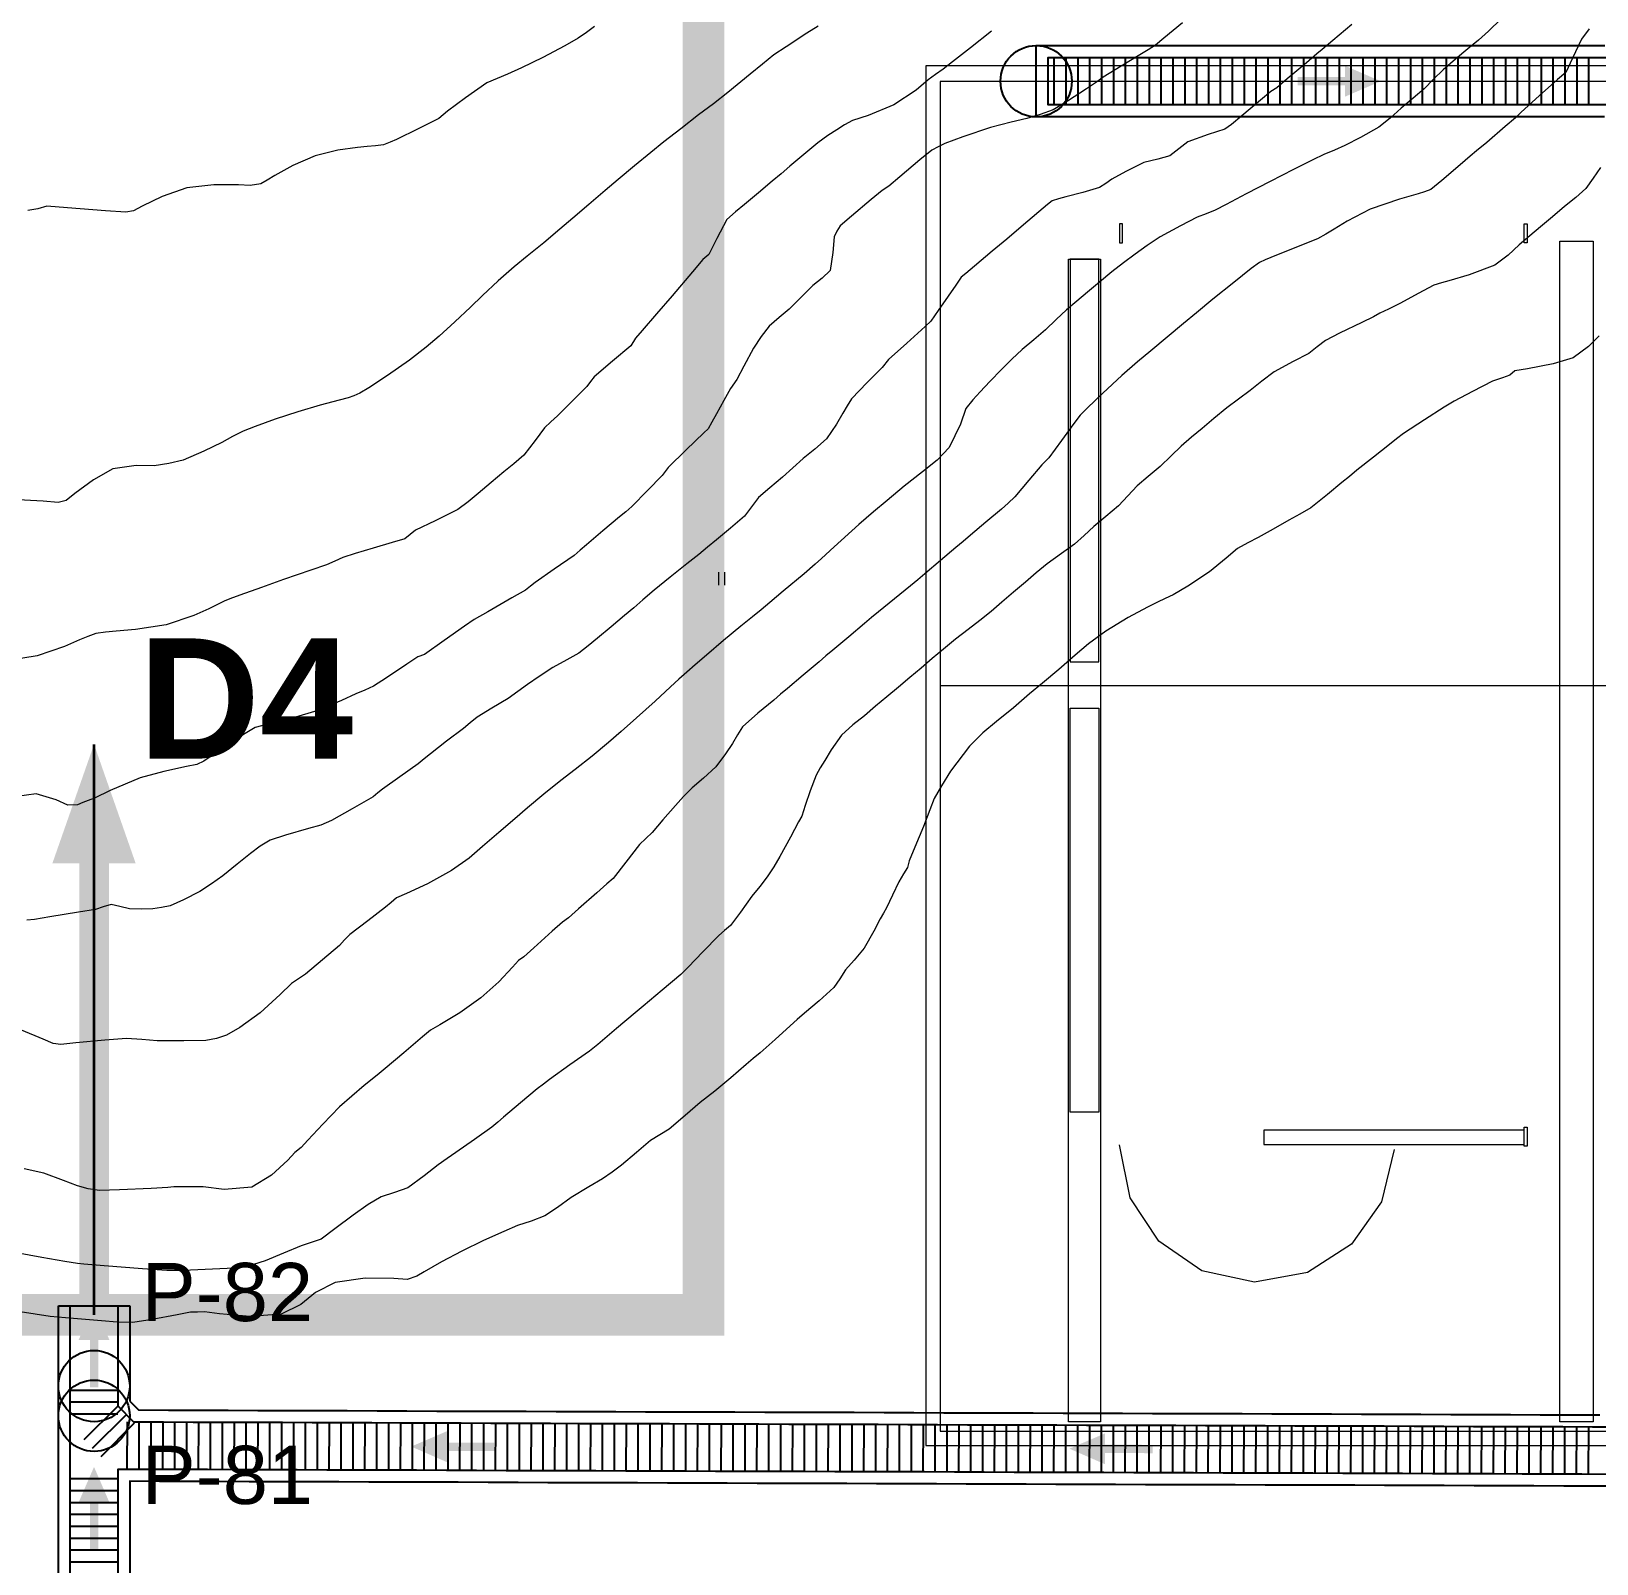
# Model space of a CAD drawing. Header units: metres. Extents: x 354768 to 355417, y 9249536 to 9250102.
# Drawn here: x 354910.47 to 354923.65, y 9249852.61 to 9249865.5 of the extents above; entities that cross this region are included whole.
import ezdxf
from ezdxf.enums import TextEntityAlignment as Align

# ---------------------------------------------------------------- set-up
doc = ezdxf.new("R2010")
doc.units = ezdxf.units.M
doc.header["$LTSCALE"] = 0.25
doc.linetypes.add('DASHED', pattern=[1.524, 1.27, -0.254])
for name, color, linetype, lineweight in [('ARQ-BASE', 8, 'CONTINUOUS', 13), ('ARQ-TECHO', 8, 'CONTINUOUS', 13), ('CUNETA-S3', 94, 'CONTINUOUS', 35), ('CUNETA-S4', 30, 'CONTINUOUS', 35), ('DESCARGA', 1, 'CONTINUOUS', 35), ('LIMITE-INTERV', 1, 'DASHED', 70), ('TITULOS', 160, 'CONTINUOUS', 35)]:
    doc.layers.add(name, color=color, linetype=linetype, lineweight=lineweight)
for name, color, linetype, true_color in [('CUN-FLUJO', 1, 'CONTINUOUS', 0xe60000), ('CUN-REJ-BORDE', 4, 'CONTINUOUS', 0x00aae6), ('CUN-REJ-PLATINA', 4, 'CONTINUOUS', 0x78cdf0), ('CUN-TAP-BORDE', 3, 'CONTINUOUS', 0x009600)]:
    doc.layers.add(name, color=color, linetype=linetype, true_color=true_color)
doc.layers.add('CURVAS', color=33, linetype='CONTINUOUS', lineweight=13, true_color=0xb08860)
doc.layers.add('NUDOS', color=7, linetype='CONTINUOUS')
doc.layers.add('TEXTOS', color=7, linetype='CONTINUOUS')
doc.styles.get("Standard").update_dxf_attribs({"font": 'arial.ttf'})
doc.styles.add('TITULOS', font='arialbd.ttf')

# ---------------------------------------------------------------- blocks, each defined once
blk = doc.blocks.new('ARQUITECTURA_BASE')
at = {"layer": 'ARQ-BASE'}
for points in [[(354919.457, 9249860.194), (354919.457, 9249863.584), (354919.217, 9249863.584), (354919.217, 9249860.194), (354919.457, 9249860.194)], [(354919.457, 9249859.804), (354919.457, 9249856.404), (354919.217, 9249856.404), (354919.217, 9249859.804), (354919.457, 9249859.804)], [(354920.847, 9249856.134), (354923.037, 9249856.134), (354923.037, 9249856.254), (354920.847, 9249856.254), (354920.847, 9249856.134)]]:
    blk.add_lwpolyline(points, close=True, dxfattribs=at)
for points in [[(354916.26, 9249860.838), (354916.26, 9249860.948)], [(354916.31, 9249860.838), (354916.31, 9249860.948)]]:
    blk.add_lwpolyline(points, dxfattribs=at)
at = {"layer": 'ARQ-TECHO'}
for points in [[(354950.732, 9249865.209), (354918.002, 9249865.21), (354918.002, 9249853.6), (354950.732, 9249853.599), (354950.732, 9249865.209)], [(354918.122, 9249853.72), (354950.612, 9249853.72), (354950.612, 9249865.079), (354918.122, 9249865.079), (354918.122, 9249853.72)], [(354919.632, 9249863.879), (354919.632, 9249863.719), (354919.657, 9249863.719), (354919.657, 9249863.879), (354919.632, 9249863.879)], [(354923.062, 9249863.879), (354923.062, 9249863.719), (354923.037, 9249863.719), (354923.037, 9249863.879), (354923.062, 9249863.879)], [(354923.337, 9249863.734), (354923.617, 9249863.734), (354923.617, 9249853.799), (354923.337, 9249853.799), (354923.337, 9249863.734)], [(354919.202, 9249863.584), (354919.472, 9249863.584), (354919.472, 9249853.799), (354919.202, 9249853.799), (354919.202, 9249863.584)], [(354923.062, 9249856.279), (354923.062, 9249856.119), (354923.037, 9249856.119), (354923.037, 9249856.279), (354923.062, 9249856.279)]]:
    blk.add_lwpolyline(points, close=True, dxfattribs=at)
for points in [[(354918.122, 9249859.994), (354931.757, 9249859.994)], [(354921.942, 9249856.091), (354921.838, 9249855.65), (354921.583, 9249855.293), (354921.214, 9249855.056), (354920.768, 9249854.975), (354920.324, 9249855.071), (354919.963, 9249855.32), (354919.721, 9249855.685), (354919.632, 9249856.129)]]:
    blk.add_lwpolyline(points, dxfattribs=at)
blk = doc.blocks.new('CURVAS_DE_NIVEL')
at = {"layer": 'CURVAS'}
for points in [[(354917.096, 9249865.544), (354917.001, 9249865.483), (354916.825, 9249865.369), (354916.722, 9249865.302), (354916.674, 9249865.263), (354916.626, 9249865.223), (354916.524, 9249865.138), (354916.335, 9249864.984), (354916.213, 9249864.89), (354916.089, 9249864.797), (354915.938, 9249864.68), (354915.797, 9249864.569), (354915.687, 9249864.48), (354915.548, 9249864.367), (354915.411, 9249864.252), (354915.303, 9249864.16), (354915.166, 9249864.044), (354915.03, 9249863.929), (354914.921, 9249863.836), (354914.785, 9249863.721), (354914.647, 9249863.607), (354914.536, 9249863.517), (354914.401, 9249863.401), (354914.27, 9249863.278), (354914.169, 9249863.178), (354914.038, 9249863.055), (354913.905, 9249862.935), (354913.797, 9249862.843), (354913.656, 9249862.733), (354913.471, 9249862.603), (354913.312, 9249862.5), (354913.237, 9249862.454), (354913.188, 9249862.433), (354913.138, 9249862.415), (354913.064, 9249862.395), (354912.904, 9249862.353), (354912.715, 9249862.298), (354912.524, 9249862.235), (354912.355, 9249862.174), (354912.255, 9249862.135), (354912.165, 9249862.089), (354912.076, 9249862.041), (354911.923, 9249861.966), (354911.749, 9249861.891), (354911.629, 9249861.863), (354911.507, 9249861.844), (354911.355, 9249861.845), (354911.158, 9249861.817), (354910.995, 9249861.727), (354910.839, 9249861.611), (354910.766, 9249861.552), (354910.699, 9249861.535), (354910.571, 9249861.546), (354910.309, 9249861.561)], [(354918.553, 9249865.501), (354918.376, 9249865.36), (354918.225, 9249865.242), (354918.146, 9249865.181), (354918.084, 9249865.136), (354918.021, 9249865.091), (354917.919, 9249865.006), (354917.732, 9249864.88), (354917.516, 9249864.792), (354917.384, 9249864.75), (354917.317, 9249864.712), (354917.252, 9249864.672), (354917.177, 9249864.622), (354917.092, 9249864.562), (354916.974, 9249864.464), (354916.858, 9249864.365), (354916.784, 9249864.302), (354916.709, 9249864.239), (354916.593, 9249864.141), (354916.476, 9249864.042), (354916.398, 9249863.982), (354916.327, 9249863.917), (354916.241, 9249863.757), (354916.176, 9249863.623), (354916.124, 9249863.579), (354916.037, 9249863.476), (354915.865, 9249863.273), (354915.735, 9249863.122), (354915.613, 9249862.983), (354915.557, 9249862.918), (354915.517, 9249862.853), (354915.365, 9249862.724), (354915.21, 9249862.593), (354915.179, 9249862.553), (354915.149, 9249862.512), (354915.03, 9249862.392), (354914.902, 9249862.264), (354914.846, 9249862.214), (354914.791, 9249862.162), (354914.713, 9249862.057), (354914.617, 9249861.934), (354914.534, 9249861.861), (354914.449, 9249861.792), (354914.342, 9249861.702), (354914.234, 9249861.612), (354914.149, 9249861.541), (354914.061, 9249861.476), (354913.87, 9249861.38), (354913.707, 9249861.302), (354913.662, 9249861.265), (354913.616, 9249861.229), (354913.51, 9249861.198), (354913.349, 9249861.152), (354913.198, 9249861.105), (354913.095, 9249861.071), (354913.026, 9249861.041), (354912.957, 9249861.011), (354912.826, 9249860.966), (354912.596, 9249860.887), (354912.409, 9249860.82), (354912.227, 9249860.755), (354912.143, 9249860.725), (354912.095, 9249860.706), (354912.039, 9249860.677), (354911.966, 9249860.64), (354911.839, 9249860.585), (354911.608, 9249860.507), (354911.35, 9249860.466), (354911.185, 9249860.452), (354911.097, 9249860.444), (354911.016, 9249860.434), (354910.947, 9249860.407), (354910.879, 9249860.378), (354910.751, 9249860.323), (354910.522, 9249860.245), (354910.264, 9249860.204)], [(354921.587, 9249865.558), (354921.426, 9249865.422), (354921.338, 9249865.347), (354921.293, 9249865.31), (354921.205, 9249865.235), (354921.044, 9249865.099), (354920.955, 9249865.025), (354920.905, 9249864.994), (354920.819, 9249864.921), (354920.661, 9249864.788), (354920.574, 9249864.715), (354920.518, 9249864.677), (354920.377, 9249864.631), (354920.207, 9249864.57), (354920.131, 9249864.51), (354920.054, 9249864.452), (354919.953, 9249864.425), (354919.837, 9249864.397), (354919.685, 9249864.321), (354919.566, 9249864.255), (354919.516, 9249864.219), (354919.464, 9249864.185), (354919.323, 9249864.144), (354919.181, 9249864.107), (354919.117, 9249864.089), (354919.065, 9249864.074), (354919.026, 9249864.042), (354918.953, 9249863.98), (354918.805, 9249863.855), (354918.682, 9249863.752), (354918.56, 9249863.649), (354918.412, 9249863.524), (354918.338, 9249863.462), (354918.3, 9249863.43), (354918.254, 9249863.364), (354918.188, 9249863.27), (354918.106, 9249863.151), (354918.043, 9249863.061), (354917.996, 9249863.015), (354917.842, 9249862.877), (354917.686, 9249862.737), (354917.633, 9249862.67), (354917.508, 9249862.544), (354917.376, 9249862.408), (354917.338, 9249862.348), (354917.302, 9249862.286), (354917.249, 9249862.194), (354917.164, 9249862.072), (354917.066, 9249861.983), (354916.968, 9249861.906), (354916.882, 9249861.827), (354916.796, 9249861.748), (354916.687, 9249861.658), (354916.592, 9249861.577), (354916.533, 9249861.499), (354916.474, 9249861.421), (354916.356, 9249861.319), (354916.238, 9249861.222), (354916.165, 9249861.16), (354916.091, 9249861.098), (354915.99, 9249861.02), (354915.848, 9249860.908), (354915.716, 9249860.796), (354915.62, 9249860.715), (354915.543, 9249860.65), (354915.466, 9249860.585), (354915.352, 9249860.489), (354915.238, 9249860.393), (354915.16, 9249860.328), (354915.081, 9249860.267), (354914.981, 9249860.212), (354914.862, 9249860.146), (354914.746, 9249860.07), (354914.649, 9249860.003), (354914.567, 9249859.945), (354914.485, 9249859.887), (354914.348, 9249859.803), (354914.226, 9249859.729), (354914.167, 9249859.682), (354914.109, 9249859.634), (354913.968, 9249859.526), (354913.832, 9249859.421), (354913.78, 9249859.378), (354913.729, 9249859.335), (354913.575, 9249859.227), (354913.428, 9249859.124), (354913.389, 9249859.091), (354913.35, 9249859.059), (354913.174, 9249858.958), (354912.998, 9249858.859), (354912.91, 9249858.821), (354912.805, 9249858.792), (354912.611, 9249858.737), (354912.482, 9249858.695), (354912.398, 9249858.642), (354912.318, 9249858.581), (354912.206, 9249858.491), (354912.083, 9249858.393), (354911.988, 9249858.325), (354911.891, 9249858.263), (354911.752, 9249858.192), (354911.64, 9249858.142), (354911.568, 9249858.126), (354911.496, 9249858.116), (354911.399, 9249858.114), (354911.299, 9249858.117), (354911.218, 9249858.136), (354911.144, 9249858.151), (354911.078, 9249858.133), (354911.013, 9249858.111), (354910.87, 9249858.087), (354910.629, 9249858.048), (354910.499, 9249858.027), (354910.435, 9249858.02)], [(354915.212, 9249865.541), (354915.145, 9249865.491), (354915.075, 9249865.443), (354914.962, 9249865.379), (354914.777, 9249865.281), (354914.598, 9249865.193), (354914.481, 9249865.139), (354914.392, 9249865.104), (354914.305, 9249865.066), (354914.128, 9249864.94), (354913.975, 9249864.827), (354913.903, 9249864.766), (354913.728, 9249864.678), (354913.547, 9249864.589), (354913.492, 9249864.566), (354913.436, 9249864.546), (354913.37, 9249864.537), (354913.3, 9249864.53), (354913.217, 9249864.522), (354913.052, 9249864.499), (354912.861, 9249864.452), (354912.674, 9249864.371), (354912.522, 9249864.287), (354912.457, 9249864.247), (354912.405, 9249864.216), (354912.313, 9249864.203), (354912.216, 9249864.208), (354912.008, 9249864.208), (354911.78, 9249864.182), (354911.573, 9249864.111), (354911.405, 9249864.028), (354911.333, 9249863.988), (354911.269, 9249863.977), (354911.096, 9249863.99), (354910.778, 9249864.015), (354910.603, 9249864.028), (354910.527, 9249864.005), (354910.444, 9249863.991)], [(354920.163, 9249865.57), (354920.004, 9249865.443), (354919.934, 9249865.384), (354919.874, 9249865.345), (354919.775, 9249865.285), (354919.595, 9249865.175), (354919.495, 9249865.115), (354919.437, 9249865.071), (354919.354, 9249865.017), (354919.195, 9249864.913), (354919.073, 9249864.84), (354918.964, 9249864.799), (354918.852, 9249864.766), (354918.721, 9249864.735), (354918.545, 9249864.69), (354918.313, 9249864.611), (354918.162, 9249864.555), (354918.106, 9249864.529), (354918.051, 9249864.501), (354917.951, 9249864.418), (354917.783, 9249864.275), (354917.691, 9249864.198), (354917.633, 9249864.161), (354917.541, 9249864.085), (354917.375, 9249863.945), (354917.28, 9249863.864), (354917.253, 9249863.818), (354917.229, 9249863.77), (354917.219, 9249863.639), (354917.195, 9249863.488), (354917.128, 9249863.422), (354917.051, 9249863.36), (354916.955, 9249863.265), (354916.851, 9249863.163), (354916.766, 9249863.093), (354916.684, 9249863.02), (354916.615, 9249862.931), (354916.552, 9249862.833), (354916.47, 9249862.682), (354916.41, 9249862.569), (354916.357, 9249862.495), (354916.3, 9249862.393), (354916.238, 9249862.28), (354916.2, 9249862.21), (354916.17, 9249862.156), (354916.132, 9249862.122), (354915.984, 9249861.978), (354915.832, 9249861.83), (354915.782, 9249861.763), (354915.659, 9249861.636), (354915.528, 9249861.501), (354915.476, 9249861.457), (354915.423, 9249861.413), (354915.284, 9249861.296), (354915.146, 9249861.179), (354915.093, 9249861.134), (354915.04, 9249861.09), (354914.873, 9249860.973), (354914.712, 9249860.861), (354914.673, 9249860.83), (354914.633, 9249860.798), (354914.518, 9249860.732), (354914.315, 9249860.616), (354914.2, 9249860.55), (354914.118, 9249860.493), (354913.947, 9249860.373), (354913.781, 9249860.257), (354913.725, 9249860.236), (354913.633, 9249860.175), (354913.461, 9249860.061), (354913.352, 9249859.99), (354913.278, 9249859.957), (354913.203, 9249859.925), (354913.082, 9249859.868), (354912.874, 9249859.782), (354912.675, 9249859.724), (354912.462, 9249859.669), (354912.356, 9249859.643), (354912.272, 9249859.591), (354912.095, 9249859.473), (354911.923, 9249859.358), (354911.864, 9249859.33), (354911.777, 9249859.313), (354911.588, 9249859.272), (354911.388, 9249859.217), (354911.135, 9249859.112), (354911.004, 9249859.048), (354910.952, 9249859.028), (354910.907, 9249859.011), (354910.861, 9249858.991), (354910.78, 9249858.987), (354910.682, 9249859.032), (354910.514, 9249859.083), (354910.351, 9249859.062)], [(354922.843, 9249865.604), (354922.738, 9249865.5), (354922.652, 9249865.426), (354922.564, 9249865.353), (354922.459, 9249865.266), (354922.356, 9249865.177), (354922.275, 9249865.096), (354922.195, 9249865.015), (354922.103, 9249864.936), (354922.002, 9249864.853), (354921.909, 9249864.77), (354921.813, 9249864.693), (354921.661, 9249864.606), (354921.527, 9249864.538), (354921.44, 9249864.501), (354921.352, 9249864.464), (354921.259, 9249864.419), (354921.096, 9249864.337), (354920.9, 9249864.237), (354920.698, 9249864.133), (354920.528, 9249864.043), (354920.438, 9249863.996), (354920.362, 9249863.965), (354920.286, 9249863.935), (354920.146, 9249863.864), (354919.974, 9249863.771), (354919.864, 9249863.698), (354919.762, 9249863.624), (354919.664, 9249863.552), (354919.568, 9249863.477), (354919.462, 9249863.389), (354919.362, 9249863.304), (354919.273, 9249863.23), (354919.185, 9249863.155), (354919.099, 9249863.074), (354919.008, 9249862.988), (354918.909, 9249862.905), (354918.812, 9249862.823), (354918.724, 9249862.74), (354918.639, 9249862.655), (354918.54, 9249862.553), (354918.458, 9249862.466), (354918.396, 9249862.398), (354918.338, 9249862.326), (354918.294, 9249862.194), (354918.199, 9249861.998), (354918.098, 9249861.89), (354917.973, 9249861.793), (354917.82, 9249861.672), (354917.677, 9249861.552), (354917.562, 9249861.456), (354917.438, 9249861.35), (354917.229, 9249861.162), (354917.123, 9249861.064), (354917.069, 9249861.015), (354916.976, 9249860.936), (354916.801, 9249860.789), (354916.687, 9249860.693), (354916.614, 9249860.633), (354916.541, 9249860.574), (354916.443, 9249860.495), (354916.297, 9249860.375), (354916.154, 9249860.251), (354916.06, 9249860.168), (354915.991, 9249860.108), (354915.922, 9249860.048), (354915.851, 9249859.983), (354915.723, 9249859.864), (354915.567, 9249859.724), (354915.437, 9249859.608), (354915.329, 9249859.515), (354915.192, 9249859.401), (354915.05, 9249859.287), (354914.93, 9249859.195), (354914.787, 9249859.081), (354914.649, 9249858.966), (354914.542, 9249858.873), (354914.406, 9249858.758), (354914.269, 9249858.639), (354914.158, 9249858.543), (354914.009, 9249858.437), (354913.808, 9249858.326), (354913.631, 9249858.246), (354913.546, 9249858.209), (354913.5, 9249858.17), (354913.454, 9249858.13), (354913.304, 9249858.015), (354913.152, 9249857.9), (354913.109, 9249857.854), (354913.065, 9249857.808), (354912.924, 9249857.688), (354912.779, 9249857.567), (354912.72, 9249857.527), (354912.662, 9249857.488), (354912.567, 9249857.394), (354912.399, 9249857.242), (354912.227, 9249857.118), (354912.115, 9249857.052), (354912.03, 9249857.026), (354911.942, 9249857.008), (354911.755, 9249857.004), (354911.532, 9249857.005), (354911.403, 9249857.017), (354911.274, 9249857.025), (354911.092, 9249857.012), (354910.846, 9249856.987), (354910.72, 9249856.974), (354910.656, 9249856.982), (354910.573, 9249857.018), (354910.389, 9249857.096)], [(354923.586, 9249865.522), (354923.52, 9249865.433), (354923.443, 9249865.275), (354923.387, 9249865.153), (354923.319, 9249865.095), (354923.165, 9249864.957), (354923.013, 9249864.82), (354922.966, 9249864.771), (354922.879, 9249864.698), (354922.722, 9249864.565), (354922.636, 9249864.493), (354922.583, 9249864.448), (354922.499, 9249864.376), (354922.345, 9249864.245), (354922.253, 9249864.17), (354922.199, 9249864.15), (354922.144, 9249864.131), (354921.989, 9249864.087), (354921.741, 9249864.002), (354921.549, 9249863.903), (354921.439, 9249863.836), (354921.369, 9249863.794), (354921.297, 9249863.753), (354921.094, 9249863.671), (354920.904, 9249863.597), (354920.857, 9249863.577), (354920.81, 9249863.555), (354920.741, 9249863.503), (354920.593, 9249863.386), (354920.417, 9249863.245), (354920.279, 9249863.132), (354920.17, 9249863.04), (354920.033, 9249862.925), (354919.894, 9249862.81), (354919.783, 9249862.718), (354919.651, 9249862.603), (354919.491, 9249862.455), (354919.36, 9249862.329), (354919.301, 9249862.271), (354919.246, 9249862.2), (354919.142, 9249862.056), (354919.037, 9249861.912), (354918.977, 9249861.851), (354918.869, 9249861.722), (354918.75, 9249861.582), (354918.694, 9249861.529), (354918.637, 9249861.478), (354918.507, 9249861.369), (354918.376, 9249861.259), (354918.315, 9249861.207), (354918.255, 9249861.156), (354918.124, 9249861.046), (354917.994, 9249860.936), (354917.933, 9249860.885), (354917.872, 9249860.834), (354917.737, 9249860.724), (354917.603, 9249860.615), (354917.544, 9249860.566), (354917.485, 9249860.517), (354917.352, 9249860.405), (354917.219, 9249860.293), (354917.161, 9249860.244), (354917.103, 9249860.195), (354916.97, 9249860.083), (354916.837, 9249859.97), (354916.779, 9249859.921), (354916.721, 9249859.872), (354916.588, 9249859.763), (354916.457, 9249859.648), (354916.415, 9249859.579), (354916.375, 9249859.507), (354916.316, 9249859.42), (354916.234, 9249859.312), (354916.13, 9249859.216), (354916.035, 9249859.134), (354915.963, 9249859.061), (354915.893, 9249858.986), (354915.789, 9249858.864), (354915.699, 9249858.758), (354915.645, 9249858.708), (354915.592, 9249858.657), (354915.476, 9249858.508), (354915.37, 9249858.371), (354915.316, 9249858.326), (354915.232, 9249858.251), (354915.079, 9249858.115), (354914.995, 9249858.041), (354914.943, 9249858.003), (354914.857, 9249857.927), (354914.703, 9249857.788), (354914.618, 9249857.713), (354914.573, 9249857.68), (354914.523, 9249857.624), (354914.406, 9249857.501), (354914.256, 9249857.366), (354914.08, 9249857.242), (354913.911, 9249857.139), (354913.832, 9249857.094), (354913.766, 9249857.039), (354913.608, 9249856.905), (354913.45, 9249856.771), (354913.384, 9249856.716), (354913.273, 9249856.628), (354913.067, 9249856.449), (354912.925, 9249856.305), (354912.8, 9249856.17), (354912.744, 9249856.107), (354912.69, 9249856.066), (354912.63, 9249856.001), (354912.493, 9249855.874), (354912.329, 9249855.774), (354912.095, 9249855.754), (354911.92, 9249855.777), (354911.766, 9249855.777), (354911.672, 9249855.777), (354911.62, 9249855.771), (354911.48, 9249855.763), (354911.215, 9249855.75), (354911.045, 9249855.745), (354910.952, 9249855.761), (354910.86, 9249855.784), (354910.742, 9249855.83), (354910.577, 9249855.891), (354910.413, 9249855.928)], [(354923.681, 9249864.355), (354923.619, 9249864.265), (354923.556, 9249864.176), (354923.472, 9249864.101), (354923.378, 9249864.026), (354923.276, 9249863.94), (354923.174, 9249863.854), (354923.085, 9249863.779), (354922.996, 9249863.704), (354922.903, 9249863.617), (354922.792, 9249863.532), (354922.576, 9249863.451), (354922.404, 9249863.399), (354922.341, 9249863.383), (354922.278, 9249863.365), (354922.146, 9249863.294), (354921.998, 9249863.211), (354921.896, 9249863.162), (354921.824, 9249863.128), (354921.77, 9249863.098), (354921.671, 9249863.05), (354921.484, 9249862.959), (354921.364, 9249862.898), (354921.294, 9249862.844), (354921.224, 9249862.79), (354921.092, 9249862.721), (354920.933, 9249862.634), (354920.829, 9249862.556), (354920.732, 9249862.477), (354920.632, 9249862.405), (354920.534, 9249862.331), (354920.426, 9249862.242), (354920.326, 9249862.157), (354920.238, 9249862.084), (354920.151, 9249862.009), (354920.066, 9249861.927), (354919.974, 9249861.839), (354919.873, 9249861.754), (354919.779, 9249861.675), (354919.701, 9249861.591), (354919.623, 9249861.507), (354919.517, 9249861.417), (354919.415, 9249861.332), (354919.335, 9249861.257), (354919.254, 9249861.184), (354919.144, 9249861.105), (354919.024, 9249861.02), (354918.931, 9249860.943), (354918.839, 9249860.864), (354918.74, 9249860.781), (354918.641, 9249860.697), (354918.55, 9249860.619), (354918.457, 9249860.542), (354918.357, 9249860.465), (354918.251, 9249860.385), (354918.151, 9249860.302), (354918.055, 9249860.221), (354917.962, 9249860.142), (354917.868, 9249860.063), (354917.771, 9249859.981), (354917.673, 9249859.899), (354917.579, 9249859.82), (354917.486, 9249859.741), (354917.387, 9249859.664), (354917.291, 9249859.577), (354917.205, 9249859.454), (354917.151, 9249859.363), (354917.113, 9249859.302), (354917.077, 9249859.24), (354917.028, 9249859.108), (354916.985, 9249858.986), (354916.957, 9249858.896), (354916.93, 9249858.849), (354916.861, 9249858.719), (354916.773, 9249858.556), (354916.721, 9249858.47), (354916.666, 9249858.386), (354916.603, 9249858.304), (354916.537, 9249858.222), (354916.44, 9249858.088), (354916.358, 9249857.976), (354916.308, 9249857.933), (354916.258, 9249857.891), (354916.125, 9249857.755), (354916, 9249857.625), (354915.938, 9249857.563), (354915.781, 9249857.43), (354915.622, 9249857.297), (354915.556, 9249857.241), (354915.398, 9249857.108), (354915.24, 9249856.974), (354915.17, 9249856.919), (354915.006, 9249856.802), (354914.834, 9249856.68), (354914.783, 9249856.641), (354914.731, 9249856.601), (354914.589, 9249856.483), (354914.447, 9249856.363), (354914.398, 9249856.321), (354914.347, 9249856.279), (354914.202, 9249856.176), (354914.044, 9249856.066), (354913.971, 9249856.014), (354913.898, 9249855.963), (354913.78, 9249855.869), (354913.641, 9249855.769), (354913.53, 9249855.73), (354913.418, 9249855.693), (354913.308, 9249855.627), (354913.18, 9249855.539), (354913.027, 9249855.422), (354912.912, 9249855.337), (354912.829, 9249855.308), (354912.744, 9249855.281), (354912.596, 9249855.219), (354912.44, 9249855.155), (354912.343, 9249855.122), (354912.245, 9249855.097), (354912.121, 9249855.088), (354911.936, 9249855.08), (354911.812, 9249855.076), (354911.712, 9249855.073), (354911.612, 9249855.072), (354911.408, 9249855.087), (354911.084, 9249855.112), (354910.913, 9249855.126), (354910.86, 9249855.131), (354910.754, 9249855.149), (354910.56, 9249855.183), (354910.347, 9249855.22)], [(354923.669, 9249862.937), (354923.578, 9249862.847), (354923.449, 9249862.751), (354923.281, 9249862.702), (354923.067, 9249862.661), (354922.959, 9249862.642), (354922.917, 9249862.607), (354922.854, 9249862.585), (354922.771, 9249862.556), (354922.603, 9249862.469), (354922.448, 9249862.388), (354922.363, 9249862.338), (354922.198, 9249862.231), (354922.023, 9249862.116), (354921.964, 9249862.07), (354921.905, 9249862.022), (354921.769, 9249861.917), (354921.629, 9249861.808), (354921.566, 9249861.755), (354921.503, 9249861.702), (354921.381, 9249861.601), (354921.242, 9249861.491), (354921.15, 9249861.437), (354921.056, 9249861.385), (354920.925, 9249861.311), (354920.799, 9249861.241), (354920.711, 9249861.196), (354920.625, 9249861.148), (354920.529, 9249861.066), (354920.389, 9249860.951), (354920.208, 9249860.832), (354920.083, 9249860.758), (354920.017, 9249860.726), (354919.951, 9249860.695), (354919.868, 9249860.654), (354919.705, 9249860.567), (354919.516, 9249860.452), (354919.371, 9249860.345), (354919.259, 9249860.249), (354919.121, 9249860.131), (354918.982, 9249860.016), (354918.873, 9249859.924), (354918.738, 9249859.808), (354918.595, 9249859.691), (354918.481, 9249859.597), (354918.368, 9249859.485), (354918.21, 9249859.274), (354918.134, 9249859.15), (354918.102, 9249859.098), (354918.072, 9249859.045), (354918.035, 9249858.95), (354917.981, 9249858.808), (354917.909, 9249858.636), (354917.861, 9249858.52), (354917.846, 9249858.465), (354917.814, 9249858.411), (354917.773, 9249858.342), (354917.72, 9249858.23), (354917.671, 9249858.125), (354917.645, 9249858.078), (354917.618, 9249858.032), (354917.564, 9249857.928), (354917.482, 9249857.786), (354917.397, 9249857.684), (354917.326, 9249857.603), (354917.278, 9249857.527), (354917.228, 9249857.453), (354917.103, 9249857.343), (354916.979, 9249857.239), (354916.919, 9249857.184), (354916.859, 9249857.13), (354916.732, 9249857.016), (354916.607, 9249856.905), (354916.549, 9249856.855), (354916.49, 9249856.806), (354916.359, 9249856.694), (354916.226, 9249856.581), (354916.164, 9249856.533), (354916.103, 9249856.485), (354915.975, 9249856.376), (354915.84, 9249856.263), (354915.762, 9249856.214), (354915.685, 9249856.165), (354915.565, 9249856.065), (354915.441, 9249855.96), (354915.362, 9249855.901), (354915.281, 9249855.845), (354915.164, 9249855.776), (354915.017, 9249855.688), (354914.901, 9249855.603), (354914.794, 9249855.532), (354914.68, 9249855.488), (354914.564, 9249855.45), (354914.448, 9249855.4), (354914.279, 9249855.324), (354914.097, 9249855.236), (354913.924, 9249855.144), (354913.78, 9249855.062), (354913.716, 9249855.025), (354913.636, 9249854.998), (354913.523, 9249855.005), (354913.281, 9249855.007), (354913.029, 9249854.972), (354912.863, 9249854.887), (354912.741, 9249854.786), (354912.575, 9249854.706), (354912.315, 9249854.686), (354912.056, 9249854.707), (354911.929, 9249854.724), (354911.87, 9249854.723), (354911.812, 9249854.721), (354911.699, 9249854.699), (354911.49, 9249854.659), (354911.328, 9249854.634), (354911.196, 9249854.637), (354911.064, 9249854.649), (354910.929, 9249854.659), (354910.76, 9249854.673), (354910.63, 9249854.685), (354910.504, 9249854.705), (354910.379, 9249854.725)]]:
    blk.add_lwpolyline(points, dxfattribs=at)
blk = doc.blocks.new('LIMITE_DE_INTERVENCION')
at = {"layer": 'LIMITE-INTERV', "const_width": 0.35}
blk.add_lwpolyline([(354813.64, 9249855.63), (354841.92, 9249883.91), (354871.13, 9249854.7), (354916.13, 9249854.7), (354916.13, 9249869.58), (354977.74, 9249869.58), (354977.74, 9249785.21), (354976.37, 9249784.1), (354969.93, 9249785.38), (354969.93, 9249791.81), (354955.81, 9249791.81), (354948.88, 9249794.19), (354936.64, 9249794.19), (354936.64, 9249792.02), (354926.97, 9249793.95), (354926.97, 9249800.53), (354919.17, 9249800.53), (354919.17, 9249802.42), (354907.61, 9249802.61), (354883.57, 9249802.61), (354879.56, 9249803.41), (354859.72, 9249811.52)], close=True, dxfattribs=at)
blk = doc.blocks.new('CUNETAS_SISTEMA_3_NORESTE_LOSA')
at = {"layer": 'CUN-FLUJO', "const_width": 0.07}
blk.add_lwpolyline([(354921.13, 9249865.08), (354921.53, 9249865.08)], dxfattribs=at)
at = {"layer": 'CUN-FLUJO', "true_color": 0xe60000}
blk.add_solid([(354921.83, 9249865.08), (354921.53, 9249865.21), (354921.53, 9249864.95)], dxfattribs=at)
at = {"layer": 'CUN-REJ-BORDE'}
for points in [[(354923.713, 9249864.78), (354923.462, 9249864.78), (354923.21, 9249864.78), (354922.958, 9249864.78), (354922.706, 9249864.78), (354922.455, 9249864.78), (354922.203, 9249864.78), (354921.951, 9249864.78), (354921.699, 9249864.78), (354921.448, 9249864.78), (354921.196, 9249864.78), (354920.944, 9249864.78), (354920.692, 9249864.78), (354920.441, 9249864.78), (354920.189, 9249864.78), (354919.937, 9249864.78), (354919.685, 9249864.78), (354919.434, 9249864.78), (354919.182, 9249864.78), (354918.93, 9249864.78), (354918.93, 9249865.08), (354918.93, 9249865.38), (354919.182, 9249865.38), (354919.434, 9249865.38), (354919.686, 9249865.38), (354919.938, 9249865.38), (354920.19, 9249865.38), (354920.442, 9249865.38), (354920.694, 9249865.38), (354920.946, 9249865.38), (354921.198, 9249865.38), (354921.45, 9249865.38), (354921.701, 9249865.38), (354921.953, 9249865.38), (354922.205, 9249865.38), (354922.457, 9249865.38), (354922.709, 9249865.38), (354922.961, 9249865.38), (354923.213, 9249865.38), (354923.465, 9249865.38), (354923.717, 9249865.38)], [(354923.792, 9249864.88), (354923.541, 9249864.88), (354923.291, 9249864.88), (354923.04, 9249864.88), (354922.789, 9249864.88), (354922.539, 9249864.88), (354922.288, 9249864.88), (354922.037, 9249864.88), (354921.787, 9249864.88), (354921.536, 9249864.88), (354921.286, 9249864.88), (354921.035, 9249864.88), (354920.784, 9249864.88), (354920.534, 9249864.88), (354920.283, 9249864.88), (354920.032, 9249864.88), (354919.782, 9249864.88), (354919.531, 9249864.88), (354919.281, 9249864.88), (354919.03, 9249864.88), (354919.03, 9249865.28), (354919.281, 9249865.28), (354919.533, 9249865.28), (354919.784, 9249865.28), (354920.036, 9249865.28), (354920.287, 9249865.28), (354920.539, 9249865.28), (354920.79, 9249865.28), (354921.042, 9249865.28), (354921.293, 9249865.28), (354921.544, 9249865.28), (354921.796, 9249865.28), (354922.047, 9249865.28), (354922.299, 9249865.28), (354922.55, 9249865.28), (354922.802, 9249865.28), (354923.053, 9249865.28), (354923.304, 9249865.28), (354923.556, 9249865.28), (354923.807, 9249865.28)]]:
    blk.add_lwpolyline(points, dxfattribs=at)
at = {"layer": 'CUN-REJ-PLATINA'}
for p, q in [((354919.08, 9249865.28), (354919.08, 9249864.88)), ((354919.18, 9249865.28), (354919.18, 9249864.88)), ((354919.28, 9249865.28), (354919.28, 9249864.88)), ((354919.38, 9249865.28), (354919.38, 9249864.88)), ((354919.48, 9249865.28), (354919.48, 9249864.88)), ((354919.58, 9249865.28), (354919.58, 9249864.88)), ((354919.68, 9249865.28), (354919.68, 9249864.88)), ((354919.78, 9249865.28), (354919.78, 9249864.88)), ((354919.88, 9249865.28), (354919.88, 9249864.88)), ((354919.98, 9249865.28), (354919.98, 9249864.88)), ((354920.08, 9249865.28), (354920.08, 9249864.88)), ((354920.18, 9249865.28), (354920.18, 9249864.88)), ((354920.28, 9249865.28), (354920.28, 9249864.88)), ((354920.38, 9249865.28), (354920.38, 9249864.88)), ((354920.48, 9249865.28), (354920.48, 9249864.88)), ((354920.58, 9249865.28), (354920.58, 9249864.88)), ((354920.68, 9249865.28), (354920.68, 9249864.88)), ((354920.78, 9249865.28), (354920.78, 9249864.88)), ((354920.88, 9249865.28), (354920.88, 9249864.88)), ((354920.98, 9249865.28), (354920.98, 9249864.88)), ((354921.08, 9249865.28), (354921.08, 9249864.88)), ((354921.18, 9249865.28), (354921.18, 9249864.88)), ((354921.28, 9249865.28), (354921.28, 9249864.88)), ((354921.38, 9249865.28), (354921.38, 9249864.88)), ((354921.48, 9249865.28), (354921.48, 9249864.88)), ((354921.58, 9249865.28), (354921.58, 9249864.88)), ((354921.68, 9249865.28), (354921.68, 9249864.88)), ((354921.78, 9249865.28), (354921.78, 9249864.88)), ((354921.88, 9249865.28), (354921.88, 9249864.88)), ((354921.98, 9249865.28), (354921.98, 9249864.88)), ((354922.08, 9249865.28), (354922.08, 9249864.88)), ((354922.18, 9249865.28), (354922.18, 9249864.88)), ((354922.28, 9249865.28), (354922.28, 9249864.88)), ((354922.38, 9249865.28), (354922.38, 9249864.88)), ((354922.48, 9249865.28), (354922.48, 9249864.88)), ((354922.58, 9249865.28), (354922.58, 9249864.88)), ((354922.68, 9249865.28), (354922.68, 9249864.88)), ((354922.78, 9249865.28), (354922.78, 9249864.88)), ((354922.88, 9249865.28), (354922.88, 9249864.88)), ((354922.98, 9249865.28), (354922.98, 9249864.88)), ((354923.08, 9249865.28), (354923.08, 9249864.88)), ((354923.18, 9249865.28), (354923.18, 9249864.88)), ((354923.28, 9249865.28), (354923.28, 9249864.88)), ((354923.38, 9249865.28), (354923.38, 9249864.88)), ((354923.48, 9249865.28), (354923.48, 9249864.88)), ((354923.58, 9249865.28), (354923.58, 9249864.88))]:
    blk.add_line(p, q, dxfattribs=at)
blk = doc.blocks.new('CUNETAS_SISTEMA_4_NORTE')
at = {"layer": 'CUN-FLUJO', "const_width": 0.07}
for points in [[(354911, 9249854.088), (354911, 9249854.487)], [(354914.37, 9249853.589), (354913.97, 9249853.59)], [(354919.91, 9249853.57), (354919.51, 9249853.572)], [(354911, 9249852.72), (354911, 9249853.12)]]:
    blk.add_lwpolyline(points, dxfattribs=at)
at = {"layer": 'CUN-FLUJO', "true_color": 0xe60000}
for points in [[(354911, 9249854.787), (354910.87, 9249854.487), (354911.13, 9249854.487)], [(354913.67, 9249853.591), (354913.97, 9249853.46), (354913.97, 9249853.72)], [(354919.21, 9249853.573), (354919.51, 9249853.442), (354919.51, 9249853.702)], [(354911, 9249853.42), (354910.87, 9249853.12), (354911.13, 9249853.12)]]:
    blk.add_solid(points, dxfattribs=at)
at = {"layer": 'CUN-REJ-BORDE'}
for points in [[(354910.7, 9249854.775), (354911, 9249854.775), (354911.3, 9249854.775)], [(354910.8, 9249854.775), (354911.2, 9249854.775)], [(354910.7, 9249852.414), (354910.7, 9249852.677), (354910.7, 9249852.939), (354910.7, 9249853.201), (354910.7, 9249853.464), (354910.7, 9249853.726), (354910.7, 9249853.85), (354910.7, 9249854.158)], [(354910.8, 9249852.373), (354910.8, 9249852.652), (354910.8, 9249852.931), (354910.8, 9249853.21), (354910.8, 9249853.488), (354910.8, 9249853.767), (354910.8, 9249853.85), (354910.8, 9249854.158)], [(354911.2, 9249854.213), (354911.2, 9249853.933), (354911.333, 9249853.799), (354911.584, 9249853.798), (354911.835, 9249853.797), (354912.085, 9249853.796), (354912.336, 9249853.795), (354912.587, 9249853.795), (354912.837, 9249853.794), (354913.088, 9249853.793), (354913.338, 9249853.792), (354913.589, 9249853.791), (354913.84, 9249853.79), (354914.09, 9249853.79), (354914.341, 9249853.789), (354914.592, 9249853.788), (354914.842, 9249853.787), (354915.093, 9249853.786), (354915.343, 9249853.785), (354915.594, 9249853.785), (354915.845, 9249853.784), (354916.095, 9249853.783), (354916.346, 9249853.782), (354916.597, 9249853.781), (354916.847, 9249853.78), (354917.098, 9249853.78), (354917.349, 9249853.779), (354917.599, 9249853.778), (354917.85, 9249853.777), (354918.1, 9249853.776), (354918.351, 9249853.775), (354918.602, 9249853.775), (354918.852, 9249853.774), (354919.103, 9249853.773), (354919.354, 9249853.772), (354919.604, 9249853.771), (354919.855, 9249853.77), (354920.105, 9249853.77), (354920.356, 9249853.769), (354920.607, 9249853.768), (354920.857, 9249853.767), (354921.108, 9249853.766), (354921.359, 9249853.765), (354921.609, 9249853.765), (354921.86, 9249853.764), (354922.111, 9249853.763), (354922.361, 9249853.762), (354922.612, 9249853.761), (354922.862, 9249853.76), (354923.113, 9249853.76), (354923.364, 9249853.759), (354923.614, 9249853.758), (354923.865, 9249853.757)], [(354911.3, 9249853.974), (354911.375, 9249853.899), (354911.626, 9249853.898), (354911.877, 9249853.897), (354912.128, 9249853.896), (354912.379, 9249853.895), (354912.63, 9249853.894), (354912.881, 9249853.894), (354913.132, 9249853.893), (354913.383, 9249853.892), (354913.634, 9249853.891), (354913.885, 9249853.89), (354914.136, 9249853.889), (354914.387, 9249853.889), (354914.638, 9249853.888), (354914.889, 9249853.887), (354915.14, 9249853.886), (354915.391, 9249853.885), (354915.642, 9249853.884), (354915.893, 9249853.884), (354916.144, 9249853.883), (354916.395, 9249853.882), (354916.646, 9249853.881), (354916.897, 9249853.88), (354917.148, 9249853.879), (354917.399, 9249853.879), (354917.65, 9249853.878), (354917.901, 9249853.877), (354918.152, 9249853.876), (354918.403, 9249853.875), (354918.654, 9249853.874), (354918.905, 9249853.874), (354919.156, 9249853.873), (354919.407, 9249853.872), (354919.658, 9249853.871), (354919.909, 9249853.87), (354920.16, 9249853.869), (354920.411, 9249853.869), (354920.663, 9249853.868), (354920.914, 9249853.867), (354921.165, 9249853.866), (354921.416, 9249853.865), (354921.667, 9249853.864), (354921.918, 9249853.864), (354922.169, 9249853.863), (354922.42, 9249853.862), (354922.671, 9249853.861), (354922.922, 9249853.86), (354923.173, 9249853.859), (354923.424, 9249853.859), (354923.675, 9249853.858)], [(354923.774, 9249853.357), (354923.523, 9249853.358), (354923.271, 9249853.359), (354923.02, 9249853.36), (354922.769, 9249853.361), (354922.517, 9249853.362), (354922.266, 9249853.362), (354922.014, 9249853.363), (354921.763, 9249853.364), (354921.511, 9249853.365), (354921.26, 9249853.366), (354921.008, 9249853.367), (354920.757, 9249853.367), (354920.505, 9249853.368), (354920.254, 9249853.369), (354920.002, 9249853.37), (354919.751, 9249853.371), (354919.499, 9249853.372), (354919.248, 9249853.372), (354918.996, 9249853.373), (354918.745, 9249853.374), (354918.493, 9249853.375), (354918.242, 9249853.376), (354917.99, 9249853.377), (354917.739, 9249853.377), (354917.487, 9249853.378), (354917.236, 9249853.379), (354916.984, 9249853.38), (354916.733, 9249853.381), (354916.481, 9249853.382), (354916.23, 9249853.382), (354915.978, 9249853.383), (354915.727, 9249853.384), (354915.475, 9249853.385), (354915.224, 9249853.386), (354914.972, 9249853.387), (354914.721, 9249853.387), (354914.469, 9249853.388), (354914.218, 9249853.389), (354913.966, 9249853.39), (354913.715, 9249853.391), (354913.463, 9249853.392), (354913.212, 9249853.392), (354912.96, 9249853.393), (354912.709, 9249853.394), (354912.457, 9249853.395), (354912.206, 9249853.396), (354911.954, 9249853.397), (354911.703, 9249853.397), (354911.451, 9249853.398), (354911.2, 9249853.399), (354911.2, 9249853.143), (354911.2, 9249852.886), (354911.2, 9249852.629), (354911.2, 9249852.373)], [(354923.874, 9249853.257), (354923.623, 9249853.258), (354923.371, 9249853.259), (354923.12, 9249853.26), (354922.868, 9249853.26), (354922.617, 9249853.261), (354922.365, 9249853.262), (354922.114, 9249853.263), (354921.862, 9249853.264), (354921.611, 9249853.265), (354921.359, 9249853.265), (354921.108, 9249853.266), (354920.857, 9249853.267), (354920.605, 9249853.268), (354920.354, 9249853.269), (354920.102, 9249853.27), (354919.851, 9249853.27), (354919.599, 9249853.271), (354919.348, 9249853.272), (354919.096, 9249853.273), (354918.845, 9249853.274), (354918.593, 9249853.275), (354918.342, 9249853.275), (354918.09, 9249853.276), (354917.839, 9249853.277), (354917.587, 9249853.278), (354917.336, 9249853.279), (354917.084, 9249853.28), (354916.833, 9249853.28), (354916.581, 9249853.281), (354916.33, 9249853.282), (354916.078, 9249853.283), (354915.827, 9249853.284), (354915.575, 9249853.285), (354915.324, 9249853.285), (354915.072, 9249853.286), (354914.821, 9249853.287), (354914.569, 9249853.288), (354914.318, 9249853.289), (354914.066, 9249853.29), (354913.815, 9249853.29), (354913.563, 9249853.291), (354913.312, 9249853.292), (354913.06, 9249853.293), (354912.809, 9249853.294), (354912.557, 9249853.295), (354912.306, 9249853.295), (354912.054, 9249853.296), (354911.803, 9249853.297), (354911.551, 9249853.298), (354911.3, 9249853.299), (354911.3, 9249853.004), (354911.3, 9249852.709), (354911.3, 9249852.414)]]:
    blk.add_lwpolyline(points, dxfattribs=at)
at = {"layer": 'CUN-REJ-PLATINA'}
for p, q in [((354910.8, 9249854.066), (354911.2, 9249854.066)), ((354910.8, 9249853.966), (354911.2, 9249853.966)), ((354910.8, 9249853.866), (354911.2, 9249853.866)), ((354910.918, 9249853.649), (354911.201, 9249853.931)), ((354910.988, 9249853.578), (354911.272, 9249853.86)), ((354911.059, 9249853.507), (354911.342, 9249853.79)), ((354911.28, 9249853.399), (354911.281, 9249853.799)), ((354911.38, 9249853.399), (354911.381, 9249853.799)), ((354911.48, 9249853.398), (354911.481, 9249853.798)), ((354911.58, 9249853.398), (354911.581, 9249853.798)), ((354911.68, 9249853.398), (354911.681, 9249853.798)), ((354911.78, 9249853.397), (354911.781, 9249853.797)), ((354911.88, 9249853.397), (354911.881, 9249853.797)), ((354911.98, 9249853.397), (354911.981, 9249853.797)), ((354912.08, 9249853.396), (354912.081, 9249853.796)), ((354912.18, 9249853.396), (354912.181, 9249853.796)), ((354912.28, 9249853.396), (354912.281, 9249853.796)), ((354912.38, 9249853.395), (354912.381, 9249853.795)), ((354912.48, 9249853.395), (354912.481, 9249853.795)), ((354912.58, 9249853.395), (354912.581, 9249853.795)), ((354912.68, 9249853.394), (354912.681, 9249853.794)), ((354912.78, 9249853.394), (354912.781, 9249853.794)), ((354912.88, 9249853.394), (354912.881, 9249853.794)), ((354912.98, 9249853.393), (354912.981, 9249853.793)), ((354913.08, 9249853.393), (354913.081, 9249853.793)), ((354913.18, 9249853.393), (354913.181, 9249853.793)), ((354913.28, 9249853.392), (354913.281, 9249853.792)), ((354913.38, 9249853.392), (354913.381, 9249853.792)), ((354913.48, 9249853.392), (354913.481, 9249853.792)), ((354913.58, 9249853.391), (354913.581, 9249853.791)), ((354913.68, 9249853.391), (354913.681, 9249853.791)), ((354913.78, 9249853.391), (354913.781, 9249853.791)), ((354913.88, 9249853.39), (354913.881, 9249853.79)), ((354913.98, 9249853.39), (354913.981, 9249853.79)), ((354914.08, 9249853.39), (354914.081, 9249853.79)), ((354914.18, 9249853.389), (354914.181, 9249853.789)), ((354914.28, 9249853.389), (354914.281, 9249853.789)), ((354914.38, 9249853.389), (354914.381, 9249853.789)), ((354914.48, 9249853.388), (354914.481, 9249853.788)), ((354914.58, 9249853.388), (354914.581, 9249853.788)), ((354914.68, 9249853.388), (354914.681, 9249853.788)), ((354914.78, 9249853.387), (354914.781, 9249853.787)), ((354914.88, 9249853.387), (354914.881, 9249853.787)), ((354914.98, 9249853.387), (354914.981, 9249853.787)), ((354915.08, 9249853.386), (354915.081, 9249853.786)), ((354915.18, 9249853.386), (354915.181, 9249853.786)), ((354915.28, 9249853.386), (354915.281, 9249853.786)), ((354915.38, 9249853.385), (354915.381, 9249853.785)), ((354915.48, 9249853.385), (354915.481, 9249853.785)), ((354915.58, 9249853.385), (354915.581, 9249853.785)), ((354915.68, 9249853.384), (354915.681, 9249853.784)), ((354915.78, 9249853.384), (354915.781, 9249853.784)), ((354915.88, 9249853.384), (354915.881, 9249853.784)), ((354915.98, 9249853.383), (354915.981, 9249853.783)), ((354916.08, 9249853.383), (354916.081, 9249853.783)), ((354916.18, 9249853.383), (354916.181, 9249853.783)), ((354916.28, 9249853.382), (354916.281, 9249853.782)), ((354916.38, 9249853.382), (354916.381, 9249853.782)), ((354916.48, 9249853.382), (354916.481, 9249853.782)), ((354916.58, 9249853.381), (354916.581, 9249853.781)), ((354916.68, 9249853.381), (354916.681, 9249853.781)), ((354916.78, 9249853.381), (354916.781, 9249853.781)), ((354916.88, 9249853.38), (354916.881, 9249853.78)), ((354916.98, 9249853.38), (354916.981, 9249853.78)), ((354917.08, 9249853.38), (354917.081, 9249853.78)), ((354917.18, 9249853.379), (354917.181, 9249853.779)), ((354917.28, 9249853.379), (354917.281, 9249853.779)), ((354917.38, 9249853.379), (354917.381, 9249853.779)), ((354917.48, 9249853.378), (354917.481, 9249853.778)), ((354917.58, 9249853.378), (354917.581, 9249853.778)), ((354917.68, 9249853.378), (354917.681, 9249853.778)), ((354917.78, 9249853.377), (354917.781, 9249853.777)), ((354917.88, 9249853.377), (354917.881, 9249853.777)), ((354917.98, 9249853.377), (354917.981, 9249853.777)), ((354918.08, 9249853.376), (354918.081, 9249853.776)), ((354918.18, 9249853.376), (354918.181, 9249853.776)), ((354918.28, 9249853.376), (354918.281, 9249853.776)), ((354918.38, 9249853.375), (354918.381, 9249853.775)), ((354918.48, 9249853.375), (354918.481, 9249853.775)), ((354918.58, 9249853.375), (354918.581, 9249853.775)), ((354918.68, 9249853.374), (354918.681, 9249853.774)), ((354918.78, 9249853.374), (354918.781, 9249853.774)), ((354918.88, 9249853.374), (354918.881, 9249853.774)), ((354918.98, 9249853.373), (354918.981, 9249853.773)), ((354919.08, 9249853.373), (354919.081, 9249853.773)), ((354919.18, 9249853.373), (354919.181, 9249853.773)), ((354919.28, 9249853.372), (354919.281, 9249853.772)), ((354919.38, 9249853.372), (354919.381, 9249853.772)), ((354919.48, 9249853.372), (354919.481, 9249853.772)), ((354919.58, 9249853.371), (354919.581, 9249853.771)), ((354919.68, 9249853.371), (354919.681, 9249853.771)), ((354919.78, 9249853.371), (354919.781, 9249853.771)), ((354919.88, 9249853.37), (354919.881, 9249853.77)), ((354919.98, 9249853.37), (354919.981, 9249853.77)), ((354920.08, 9249853.37), (354920.081, 9249853.77)), ((354920.179, 9249853.369), (354920.181, 9249853.769)), ((354920.279, 9249853.369), (354920.281, 9249853.769)), ((354920.379, 9249853.369), (354920.381, 9249853.769)), ((354920.479, 9249853.368), (354920.481, 9249853.768)), ((354920.579, 9249853.368), (354920.581, 9249853.768)), ((354920.679, 9249853.368), (354920.681, 9249853.768)), ((354920.779, 9249853.367), (354920.781, 9249853.767)), ((354920.879, 9249853.367), (354920.881, 9249853.767)), ((354920.979, 9249853.367), (354920.981, 9249853.767)), ((354921.079, 9249853.366), (354921.081, 9249853.766)), ((354921.179, 9249853.366), (354921.181, 9249853.766)), ((354921.279, 9249853.366), (354921.281, 9249853.766)), ((354921.379, 9249853.365), (354921.381, 9249853.765)), ((354921.479, 9249853.365), (354921.481, 9249853.765)), ((354921.579, 9249853.365), (354921.581, 9249853.765)), ((354921.679, 9249853.364), (354921.681, 9249853.764)), ((354921.779, 9249853.364), (354921.781, 9249853.764)), ((354921.879, 9249853.364), (354921.881, 9249853.764)), ((354921.979, 9249853.363), (354921.981, 9249853.763)), ((354922.079, 9249853.363), (354922.081, 9249853.763)), ((354922.179, 9249853.363), (354922.181, 9249853.763)), ((354922.279, 9249853.362), (354922.281, 9249853.762)), ((354922.379, 9249853.362), (354922.381, 9249853.762)), ((354922.479, 9249853.362), (354922.481, 9249853.762)), ((354922.579, 9249853.361), (354922.581, 9249853.761)), ((354922.679, 9249853.361), (354922.681, 9249853.761)), ((354922.779, 9249853.361), (354922.781, 9249853.761)), ((354922.879, 9249853.36), (354922.881, 9249853.76)), ((354922.979, 9249853.36), (354922.981, 9249853.76)), ((354923.079, 9249853.36), (354923.081, 9249853.76)), ((354923.179, 9249853.359), (354923.181, 9249853.759)), ((354923.279, 9249853.359), (354923.281, 9249853.759)), ((354923.379, 9249853.359), (354923.381, 9249853.759)), ((354923.479, 9249853.358), (354923.481, 9249853.758)), ((354923.579, 9249853.358), (354923.581, 9249853.758)), ((354910.8, 9249853.321), (354911.2, 9249853.321)), ((354910.8, 9249853.221), (354911.2, 9249853.221)), ((354910.8, 9249853.121), (354911.2, 9249853.121)), ((354910.8, 9249853.021), (354911.2, 9249853.021)), ((354910.8, 9249852.921), (354911.2, 9249852.921)), ((354910.8, 9249852.821), (354911.2, 9249852.821)), ((354910.8, 9249852.721), (354911.2, 9249852.721)), ((354910.8, 9249852.621), (354911.2, 9249852.621))]:
    blk.add_line(p, q, dxfattribs=at)
at = {"layer": 'CUN-TAP-BORDE'}
for points in [[(354910.7, 9249854.158), (354910.7, 9249854.467), (354910.7, 9249854.775)], [(354910.8, 9249854.158), (354910.8, 9249854.467), (354910.8, 9249854.775)], [(354911.2, 9249854.775), (354911.2, 9249854.494), (354911.2, 9249854.213)], [(354911.3, 9249854.775), (354911.3, 9249854.508), (354911.3, 9249854.241), (354911.3, 9249853.974)]]:
    blk.add_lwpolyline(points, dxfattribs=at)
blk = doc.blocks.new('ROTULOS_RED')
at = {"layer": 'DESCARGA'}
blk.add_line((354911, 9249854.7), (354911, 9249859.5), dxfattribs=at)
at = {"layer": 'DESCARGA', "const_width": 0.25}
blk.add_lwpolyline([(354911, 9249854.7), (354911, 9249858.7)], dxfattribs=at)
at = {"layer": 'DESCARGA'}
blk.add_solid([(354911, 9249859.5), (354910.65, 9249858.5), (354911.35, 9249858.5)], dxfattribs=at)
at = {"layer": 'NUDOS'}
for centre in [(354918.93, 9249865.08), (354911, 9249854.1), (354911, 9249853.85)]:
    blk.add_circle(centre, 0.3, dxfattribs=at)
at = {"layer": 'TEXTOS'}
for s, p in [('P-82', (354911.4, 9249854.5)), ('P-81', (354911.4, 9249852.961))]:
    blk.add_text(s, height=0.4894, dxfattribs=at).set_placement(p, align=Align.BOTTOM_LEFT)
at = {"layer": 'TITULOS', "color": 1, "style": 'TITULOS'}
blk.add_text('D4', height=1.0125, dxfattribs=at).set_placement((354911.375, 9249859.075), align=Align.BOTTOM_LEFT)

msp = doc.modelspace()

# ---------------------------------------------------------------- block references
at = {"layer": 'ARQ-BASE'}
msp.add_blockref('ARQUITECTURA_BASE', (0, 0), dxfattribs=at)
at = {"layer": 'CUNETA-S3'}
msp.add_blockref('CUNETAS_SISTEMA_3_NORESTE_LOSA', (0, 0), dxfattribs=at)
at = {"layer": 'CUNETA-S4'}
msp.add_blockref('CUNETAS_SISTEMA_4_NORTE', (0, 0), dxfattribs=at)
at = {"layer": 'CURVAS'}
msp.add_blockref('CURVAS_DE_NIVEL', (0, 0), dxfattribs=at)
at = {"layer": 'LIMITE-INTERV'}
msp.add_blockref('LIMITE_DE_INTERVENCION', (0, 0), dxfattribs=at)
at = {"layer": 'NUDOS'}
msp.add_blockref('ROTULOS_RED', (0, 0), dxfattribs=at)

doc.saveas('drawing.dxf')
